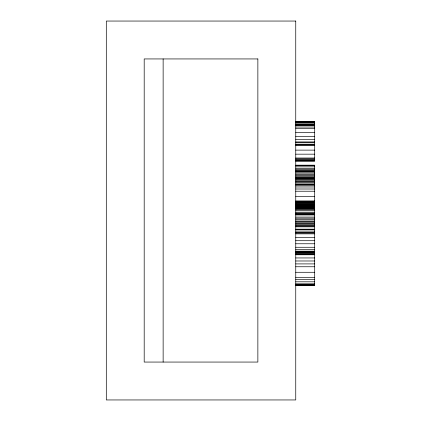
<?xml version="1.0" encoding="UTF-8"?>
<svg xmlns="http://www.w3.org/2000/svg" width="421" height="421" viewBox="0 0 421 421"><rect width="100%" height="100%" fill="white"/><g stroke="black" fill="none" stroke-linecap="round" stroke-linejoin="round"><path stroke-width="0.63" d="M295.752 121.853L314.697 121.853L314.697 161.127L295.752 161.127M295.752 121.89L314.697 121.89M295.752 122.101L314.697 122.101M295.752 122.395L314.697 122.395M295.752 123.827L314.697 123.827M295.752 124.521L314.697 124.521M295.752 125.011L314.697 125.011M295.752 125.605L314.697 125.605M295.752 127.037L314.697 127.037M295.752 128.615L314.697 128.615M295.752 132.562L314.697 132.562M295.752 136.557L314.697 136.557M295.752 139.319L314.697 139.319M295.752 141.935L314.697 141.935M295.752 142.624L314.697 142.624M295.752 144.203L314.697 144.203M295.752 144.945L314.697 144.945M295.752 145.24L314.697 145.24M295.752 150.123L314.697 150.123M295.752 154.17L314.697 154.17M295.752 158.017L314.697 158.017M295.752 158.859L314.697 158.859M295.752 159.648L314.697 159.648M295.752 160.385L314.697 160.385M295.752 160.585L314.697 160.585M295.752 160.88L314.697 160.88M295.752 165.174L314.697 165.174L314.697 285.501L295.752 285.501M295.752 165.321L314.697 165.321M295.752 165.469L314.697 165.469M295.752 166.848L314.697 166.848M295.752 168.426L314.697 168.426M295.752 169.61L314.697 169.61M295.752 170.452L314.697 170.452M295.752 171.094L314.697 171.094M295.752 171.389L314.697 171.389M295.752 171.536L314.697 171.536M295.752 172.031L314.697 172.031M295.752 173.115L314.697 173.115M295.752 174.347L314.697 174.347M295.752 175.283L314.697 175.283M295.752 176.273L314.697 176.273M295.752 177.504L314.697 177.504M295.752 177.999L314.697 177.999M295.752 178.393L314.697 178.393M295.752 178.836L314.697 178.836M295.752 179.53L314.697 179.53M295.752 180.267L314.697 180.267M295.752 181.304L314.697 181.304M295.752 182.056L314.697 182.056M295.752 183.03L314.697 183.03M295.752 184.251L314.697 184.251M295.752 184.561L314.697 184.561M295.752 185.398L314.697 185.398M295.752 186.977L314.697 186.977M295.752 189.003L314.697 189.003M295.752 191.223L314.697 191.223M295.752 196.649L314.697 196.649M295.752 200.938L314.697 200.938M295.752 201.68L314.697 201.68M295.752 202.075L314.697 202.075M295.752 202.617L314.697 202.617M295.752 203.554L314.697 203.554M295.752 204.048L314.697 204.048M295.752 204.248L314.697 204.248M295.752 204.79L314.697 204.79M295.752 205.432L314.697 205.432M295.752 205.922L314.697 205.922M295.752 206.416L314.697 206.416M295.752 207.058L314.697 207.058M295.752 207.553L314.697 207.553M295.752 207.895L314.697 207.895M295.752 208.29L314.697 208.29M295.752 208.49L314.697 208.49M295.752 208.737L314.697 208.737M295.752 208.884L314.697 208.884M295.752 209.226L314.697 209.226M295.752 210.511L314.697 210.511M295.752 212.189L314.697 212.189M295.752 213.126L314.697 213.126M295.752 213.815L314.697 213.815M295.752 214.457L314.697 214.457M295.752 214.952L314.697 214.952M295.752 217.073L314.697 217.073M295.752 218.194L314.697 218.194M295.752 219.488L314.697 219.488M295.752 221.02L314.697 221.02M295.752 221.809L314.697 221.809M295.752 222.893L314.697 222.893M295.752 223.683L314.697 223.683M295.752 224.377L314.697 224.377M295.752 225.314L314.697 225.314M295.752 226.103L314.697 226.103M295.752 226.84L314.697 226.84M295.752 229.161L314.697 229.161M295.752 229.308L314.697 229.356M295.752 231.087L314.697 231.087M295.752 232.566L314.697 232.566M295.752 233.008L314.697 233.008M295.752 233.85L314.697 233.85M295.752 237.549L314.697 237.549M295.752 240.707L314.697 240.707M295.752 243.764L314.697 243.764M295.752 247.269L314.697 247.269M295.752 249.337L314.697 249.337M295.752 251.163L314.697 251.163M295.752 251.326L314.697 251.326M295.752 251.411L314.697 251.411M295.752 251.558L314.697 251.558M295.752 252.495L314.697 252.495M295.752 252.842L314.697 252.842M295.752 253.531L314.697 253.531M295.752 254.221L314.697 254.221M295.752 254.768L314.697 254.768M295.752 257.947L314.697 257.947M295.752 260.983L314.697 260.983M295.752 263.904L314.697 263.904M295.752 266.756L314.697 266.756M295.752 272.282L314.697 272.282M295.752 277.313L314.697 277.313M295.752 279.533L314.697 279.533M295.752 281.802L314.697 281.802M295.752 283.822L314.697 283.822M295.752 284.601L314.697 284.601M295.752 285.159L314.697 285.159M295.752 285.206L314.697 285.206M295.752 285.354L314.697 285.354M163.137 58.94L163.137 362.06M295.752 21.05L106.302 21.05L106.302 399.95L295.752 399.95L295.752 21.05M257.863 58.94L144.192 58.94L144.192 362.06L257.863 362.06L257.863 58.94"/></g></svg>
